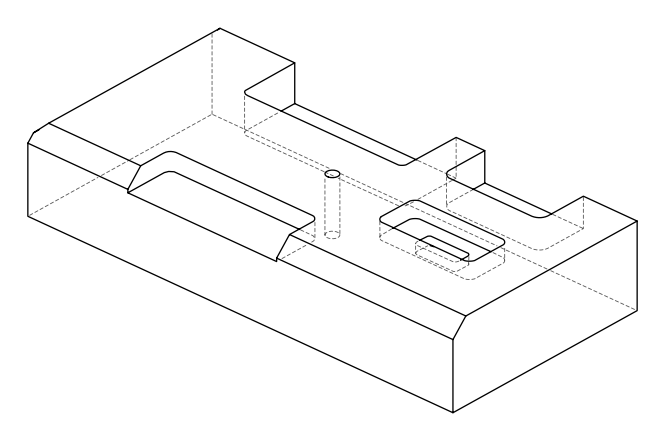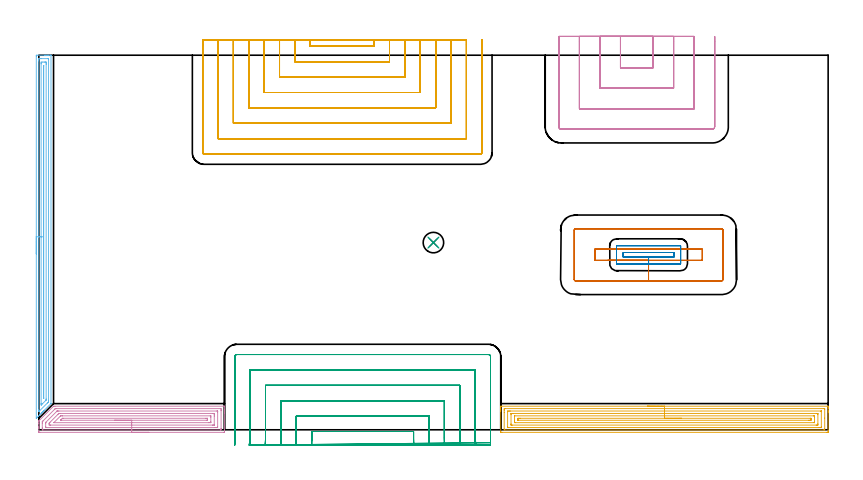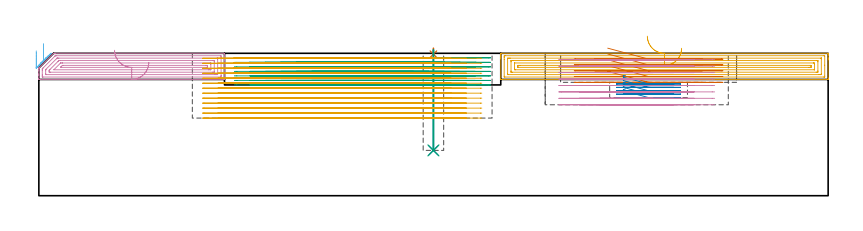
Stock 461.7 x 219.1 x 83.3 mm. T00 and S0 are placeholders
(PLAN: 11 operations, 8 tool changes, 144.9 min)
(1 SPOT_DRILL | STEP1POCKET | NXT0321_9005460120000 | 0.03 min | 1 mm3)
(2 DRILL_BLIND_HOLE_INTO_CENTER | STEP1POCKET | UGT0301_198 | 0.24 min | 2682 mm3)
(3 DRILL_TO_ENLARGE_BLIND_HOLE | STEP1POCKET | UGT0301_373 | 0.24 min | 3715 mm3)
(4 AREA_MILL | FG_CHAMFER_SURFACE | UGT0205_001 | 5.34 min | 13561 mm3)
(5 AREA_MILL_1 | FG_CHAMFER_SURFACE_1 | UGT0205_001 | 9.43 min | 23263 mm3)
(6 AREA_MILL_2 | FG_CHAMFER_SURFACE_2 | UGT0205_001 | 6.81 min | 7640 mm3)
(7 MILL_RECTANGULAR_POCKET | POCKET_RECTANGULAR_STRAIGHT | UGT0201_008 | Follow Part, ap 4, ae 75% | 4.36 min | 80247 mm3)
(8 MILL_RECTANGULAR_POCKET_1 | POCKET_RECTANGULAR_STRAIGHT_1 | UGT0201_007 | Follow Part, ap 2, ae 75% | 2.05 min | 7448 mm3)
(9 MILL_SLOT | SLOT_PARTIAL_RECTANGULAR | NXT0201_011 | Follow Part, ap 3, ae 75% | 29.12 min | 147381 mm3)
(10 MILL_SLOT_1 | SLOT_PARTIAL_RECTANGULAR_1 | UGT0201_008 | Follow Part, ap 4, ae 75% | 13.87 min | 164252 mm3)
(11 MILL_SLOT_2 | SLOT_PARTIAL_RECTANGULAR_2 | NXT0201_011 | Follow Part, ap 3, ae 75% | 73.41 min | 423196 mm3)
(TOOL NXT0321_9005460120000 | NC Spot Drill, 142deg, 12mm, Carbide, Uncoated | D12 PA142 FL30 Z2)
(TOOL UGT0301_198 | Twist Drill 7.9 mm | D7.9 PA118 FL73 Z2)
(TOOL UGT0301_373 | Twist Drill Flat Bottom 12 mm | D12 PA180 FL101 Z2)
(TOOL UGT0205_001 | Chamfer Mill 20 x 3 x 45 deg. | D20 FL50 Z2)
(TOOL UGT0201_008 | End Mill 16 mm | D16 FL32 Z4)
(TOOL UGT0201_007 | End Mill 8 mm | D8 FL19 Z4)
(TOOL NXT0201_011 | ENDMILL 12mm [2P460-1200-NA 1630] | D12 FL38 Z6)
(OP 1 SPOT_DRILL)
G17 G21 G94 G90
T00 M6
G54
G17 G0 G90 X230.8 Y109.5 S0 M3
G43 Z93.3 H0
G94 G81 G98 Z82.775 F250. R86.3
G80
M5
M2
(OP 2 DRILL_BLIND_HOLE_INTO_CENTER)
G17 G21 G94 G90
T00 M6
G54
G17 G0 G90 X230.8 Y109.5 S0 M3
G43 Z93.3 H0
G94 G81 G98 Z26.5 F250. R85.3
G80
M5
M2
(OP 3 DRILL_TO_ENLARGE_BLIND_HOLE)
G17 G21 G94 G90
T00 M6
G54
G17 G0 G90 X230.8 Y109.5 S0 M3
G43 Z93.3 H0
G94 G73 G98 Z26.5 F250. Q11.36 R85.3
G80
M5
M2
(OP 4 AREA_MILL)
G17 G21 G94 G90
T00 M6
G54
G17 G0 G90 X64.3 Y-1.5 S1061 M3
G43 Z93.3 H0
Z78.
G94 G1 X64.262 Z77.128 F250.
X64.148 Z76.263
X63.959 Z75.412
X63.697 Z74.58
X63.363 Z73.774
X62.96 Z73.
X62.492 Z72.264
X61.96 Z71.572
X61.371 Z70.929
X60.728 Z70.34
X60.036 Z69.808
X59.3 Z69.34
X58.526 Z68.937
X57.72 Z68.603
X56.888 Z68.341
X56.037 Z68.152
X55.172 Z68.038
X54.3 Z68.
X0.549
X0.01 Y-1.494 Z68.002
X0.006 Y-1.492 Z68.004
X0. Y-0.955 Z68.54
Y0.821 Z70.315
Y1.499 Z70.997
Y1.709 Z71.207
Y3.486 Z72.981
Y3.906 Z73.404
Y4.608 Z74.106
Y4.818 Z74.316
X0.001 Y5.054 Z74.552
X0.01 Y5.208 Z74.704
X0.149 Y5.35 Z74.848
X8.545 Y13.745 Z83.244
X8.596 Y13.793 Z83.293
X9.434 Y13.8 Z83.3
X108.495
X108.59 Y13.797 Z83.289
X108.592 Y13.778 Z83.27
X108.6 Y13.542 Z83.041
Y11.899 Z81.398
Y11.479 Z80.975
Y11.269 Z80.766
Y10.591 Z80.088
Y10.381 Z79.878
Y9.703 Z79.196
Y-0.616 Z68.88
X108.598 Y-0.955 Z68.541
X108.594 Y-1.492 Z68.004
X108.591 Y-1.495 Z68.002
X108.051 Y-1.5 Z68.
X54.3
Y-0.086 Z69.414
X2.344 Y-0.085 Z69.415
X2.326 Y-0.084 Z69.416
X2.01 Y-0.067 Z69.433
X2.003 Y0.256 Z69.756
X2.001 Y0.821 Z70.321
X2. Y1.147 Z70.647
Y3.812 Z73.312
X2.002 Y4.374 Z73.874
X2.004 Y4.695 Z74.195
X2.01 Y4.744 Z74.244
X2.033 Y4.772 Z74.272
X2.096 Y4.84 Z74.34
X2.326 Y5.076 Z74.576
X2.419 Y5.169 Z74.669
X9.434 Y12.183 Z81.683
X9.528 Y12.273 Z81.773
X9.629 Y12.367 Z81.867
X10.304 Y12.385 Z81.885
X10.322
X106.256
X106.274 Y12.384 Z81.884
X106.59 Y12.367 Z81.867
X106.597 Y12.044 Z81.544
X106.599 Y11.479 Z80.979
X106.6 Y11.153 Z80.653
X106.599 Y0.821 Z70.321
X106.598 Y0.497 Z69.997
X106.59 Y-0.067 Z69.433
X106.292 Y-0.085 Z69.415
X106.274
X54.3 Y-0.086 Z69.414
Y1.328 Z70.828
X4.484 Y1.329 Z70.829
X4.103 Y1.331 Z70.831
X4.049 Y1.332 Z70.832
X4.02 Y1.335 Z70.835
X4.01 Y1.344 Z70.844
X4.007 Y1.401 Z70.901
X4.002 Y1.606 Z71.106
X4. Y1.709 Z71.209
Y1.812 Z71.312
Y3.589 Z73.089
X4.001 Y3.981 Z73.481
X4.003 Y4.177 Z73.677
X4.007 Y4.275 Z73.775
X4.01 Y4.298 Z73.798
X4.028 Y4.321 Z73.821
X4.074 Y4.374 Z73.874
X4.088 Y4.389 Z73.889
X10.322 Y10.623 Z80.123
X10.611 Y10.907 Z80.407
X10.657 Y10.949 Z80.449
X10.676 Y10.965 Z80.465
X10.704 Y10.966 Z80.466
X10.832 Y10.97 Z80.47
X11.211 Y10.971 Z80.471
X11.718 Y10.972 Z80.472
X104.116 Y10.971 Z80.471
X104.497 Y10.969 Z80.469
X104.551 Y10.967 Z80.467
X104.58 Y10.965 Z80.465
X104.59 Y10.956 Z80.456
X104.593 Y10.9 Z80.4
X104.598 Y10.694 Z80.194
X104.6 Y10.591 Z80.091
Y10.488 Z79.988
X104.599 Y1.608 Z71.108
X104.593 Y1.503 Z71.003
X104.583 Y1.335 Z70.835
X104.497 Y1.334 Z70.834
X103.988 Y1.33 Z70.83
X103.609 Y1.329 Z70.829
X103.101 Y1.328 Z70.828
X54.3
Y2.743 Z72.243
X6.768
X6.622 Y2.744 Z72.244
X6.027 Y2.75 Z72.25
X6.004 Y3.361 Z72.861
X6.007 Y3.486 Z72.986
X6.022 Y3.861 Z73.361
X6.205 Y4.049 Z73.549
X6.523 Y4.374 Z73.874
X11.211 Y9.06 Z78.56
X11.537 Y9.376 Z78.876
X11.732 Y9.55 Z79.05
X12.099 Y9.555 Z79.055
X12.245 Y9.556 Z79.056
X101.832 Y9.557 Z79.057
X101.978 Y9.556 Z79.056
X102.573 Y9.55 Z79.05
X102.597 Y8.937 Z78.437
X102.599 Y8.814 Z78.314
X102.6 Y8.046 Z77.546
X102.599 Y2.91 Z72.41
X102.597 Y2.814 Z72.314
X102.593 Y2.766 Z72.266
X102.589 Y2.749 Z72.249
X102.57 Y2.748 Z72.248
X101.832 Y2.743 Z72.243
X101.686
X54.3
Y4.157 Z73.657
X8.762
X8.973 Y4.374 Z73.874
X12.525 Y7.926 Z77.426
X12.681 Y8.079 Z77.579
X12.728 Y8.122 Z77.622
X12.746 Y8.135 Z77.635
X12.776 Y8.138 Z77.638
X12.988 Y8.141 Z77.641
X13.659 Y8.143 Z77.643
X13.876
X100.272 Y8.142 Z77.642
X100.416 Y8.14 Z77.64
X100.531 Y8.136 Z77.636
X100.59 Y8.133 Z77.633
X100.592 Y8.107 Z77.607
X100.596 Y7.926 Z77.426
X100.6 Y7.382 Z76.882
Y4.717 Z74.217
X100.597 Y4.374 Z73.874
X100.593 Y4.238 Z73.738
X100.59 Y4.175 Z73.675
X100.488 Y4.164 Z73.664
X100.269 Y4.16 Z73.66
X100.055 Y4.158 Z73.658
X99.383 Y4.157 Z73.657
X99.166
X54.3
Y5.571 Z75.071
X13.32
X12.988 Y5.572 Z75.072
X12.674 Y5.575 Z75.075
X12.65 Y5.577 Z75.077
X12.655 Y5.595 Z75.095
X12.709 Y5.654 Z75.154
X12.988 Y5.94 Z75.44
X13.651 Y6.601 Z76.101
X13.745 Y6.69 Z76.19
X13.775 Y6.715 Z76.215
X13.806 Y6.722 Z76.222
X13.876 Y6.725 Z76.225
X14.186 Y6.728 Z76.228
X97.699 Y6.729 Z76.229
X98.278 Y6.728 Z76.228
X98.591 Y6.726 Z76.226
X98.594 Y6.723 Z76.223
X98.599 Y6.718 Z76.218
X98.6 Y6.15 Z75.65
Y5.828 Z75.328
X98.598 Y5.721 Z75.221
X98.594 Y5.635 Z75.135
X98.59 Y5.583 Z75.083
X98.566 Y5.578 Z75.078
X98.278 Y5.574 Z75.074
X97.968 Y5.572 Z75.072
X54.3 Y5.571 Z75.071
X53.428 Z75.109
X52.564 Z75.223
X51.712 Z75.412
X50.88 Z75.674
X50.074 Z76.008
X49.3 Z76.411
X48.564 Z76.88
X47.872 Z77.411
X47.229 Z78.
X46.64 Z78.643
X46.109 Z79.335
X45.64 Z80.071
X45.237 Z80.845
X44.903 Z81.651
X44.641 Z82.483
X44.452 Z83.335
X44.338 Z84.199
X44.3 Z85.071
G0 Z93.3
M5
M2
(OP 5 AREA_MILL_1)
G17 G21 G94 G90
T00 M6
G54
G17 G0 G90 X355.95 Y13.8 S1061 M3
G43 Z93.3 H0
G94 G1 X355.988 Z92.428 F250.
X356.102 Z91.563
X356.291 Z90.712
X356.553 Z89.88
X356.887 Z89.074
X357.29 Z88.3
X357.758 Z87.564
X358.29 Z86.872
X358.879 Z86.229
X359.522 Z85.639
X360.214 Z85.108
X360.95 Z84.64
X361.724 Z84.237
X362.53 Z83.903
X363.362 Z83.641
X364.214 Z83.452
X365.078 Z83.338
X365.95 Z83.3
X461.53
X461.69 Y13.797 Z83.288
X461.693 Y13.763 Z83.255
X461.7 Y13.384 Z82.884
Y13.044 Z82.544
Y12.367 Z81.862
Y11.14 Z80.637
Y10.591 Z80.085
Y9.977 Z79.473
Y-0.68 Z68.817
X461.698 Y-0.955 Z68.542
X461.692 Y-1.492 Z68.006
X461.626 Y-1.494 Z68.003
X461.083 Y-1.5 Z68.
X270.817
X270.468 Y-1.496 Z68.002
X270.21 Y-1.492 Z68.006
X270.2 Y-1.23 Z68.267
Y10.591 Z80.085
Y11.14 Z80.637
Y11.479 Z80.975
Y12.028 Z81.525
Y12.367 Z81.862
Y13.044 Z82.544
Y13.385 Z82.884
X270.207 Y13.763 Z83.255
X270.21 Y13.797 Z83.288
X270.37 Y13.8 Z83.3
X365.95
Y12.386 Z81.886
X459.297 Y12.385 Z81.885
X459.69 Y12.367 Z81.867
X459.699 Y11.967 Z81.467
X459.7 Y6.838 Z76.338
X459.699 Y0.421 Z69.921
X459.69 Y-0.067 Z69.433
X459.315 Y-0.085 Z69.415
X459.297 Y-0.086 Z69.414
X272.603 Y-0.085 Z69.415
X272.21 Y-0.067 Z69.433
X272.201 Y0.333 Z69.833
X272.2 Y10.104 Z79.604
Y11.479 Z80.979
X272.201 Y11.879 Z81.379
X272.21 Y12.367 Z81.867
X272.585 Y12.385 Z81.885
X272.603 Y12.386 Z81.886
X365.95
Y10.972 Z80.472
X457.51 Y10.971 Z80.471
X457.638 Y10.97 Z80.47
X457.682 Y10.967 Z80.467
X457.688 Y10.966 Z80.466
X457.692 Y10.95 Z80.45
X457.696 Y10.905 Z80.405
X457.699 Y10.779 Z80.279
X457.7 Y10.591 Z80.091
X457.699 Y1.709 Z71.209
X457.697 Y1.523 Z71.023
X457.69 Y1.339 Z70.839
X457.51 Y1.335 Z70.835
X456.998 Y1.33 Z70.83
X456.617 Y1.329 Z70.829
X456.107 Y1.328 Z70.828
X274.39 Y1.329 Z70.829
X274.262 Y1.33 Z70.83
X274.217 Y1.333 Z70.833
X274.212 Y1.334 Z70.834
X274.208 Y1.349 Z70.849
X274.203 Y1.395 Z70.895
X274.201 Y1.52 Z71.02
X274.2 Y1.709 Z71.209
X274.201 Y10.591 Z80.091
X274.203 Y10.777 Z80.277
X274.21 Y10.961 Z80.461
X274.39 Y10.964 Z80.464
X274.902 Y10.97 Z80.47
X275.283 Y10.971 Z80.471
X275.793 Y10.972 Z80.472
X365.95
Y9.557 Z79.057
X454.977
X455.612 Y9.552 Z79.052
X455.681 Y9.551 Z79.051
X455.69 Y9.463 Z78.963
X455.695 Y9.255 Z78.755
X455.7 Y8.838 Z78.338
Y3.486 Z72.986
X455.695 Y3.053 Z72.553
X455.69 Y2.838 Z72.338
X455.675 Y2.749 Z72.249
X455.573 Y2.747 Z72.247
X454.83 Y2.743 Z72.243
X454.684
X276.923
X276.288 Y2.748 Z72.248
X276.219 Y2.749 Z72.249
X276.21 Y2.837 Z72.337
X276.205 Y3.045 Z72.545
X276.2 Y3.462 Z72.962
Y8.814 Z78.314
X276.205 Y9.247 Z78.747
X276.21 Y9.462 Z78.962
X276.225 Y9.551 Z79.051
X276.327 Y9.553 Z79.053
X277.07 Y9.557 Z79.057
X277.216
X365.95
Y8.143 Z77.643
X453.044 Y8.142 Z77.642
X453.262 Y8.141 Z77.641
X453.688 Y8.136 Z77.636
X453.692 Y7.926 Z77.426
X453.699 Y7.275 Z76.775
Y4.374 Z73.874
X453.697 Y4.211 Z73.711
X453.694 Y4.171 Z73.671
X453.691 Y4.166 Z73.666
X453.677 Y4.163 Z73.663
X453.625 Y4.16 Z73.66
X453.48 Y4.158 Z73.658
X278.856
X278.638 Y4.159 Z73.659
X278.212 Y4.164 Z73.664
X278.208 Y4.374 Z73.874
X278.201 Y5.025 Z74.525
Y7.926 Z77.426
X278.203 Y8.089 Z77.589
X278.206 Y8.129 Z77.629
X278.209 Y8.134 Z77.634
X278.223 Y8.137 Z77.637
X278.275 Y8.14 Z77.64
X278.42 Y8.142 Z77.642
X365.95 Y8.143 Z77.643
Y6.729 Z76.229
X451.257 Y6.728 Z76.228
X451.57 Y6.727 Z76.227
X451.646 Y6.725 Z76.225
X451.679 Y6.722 Z76.222
X451.69 Y6.709 Z76.209
X451.696 Y6.602 Z76.102
X451.697 Y6.15 Z75.65
X451.693 Y5.717 Z75.217
X451.684 Y5.578 Z75.078
X451.548 Y5.576 Z75.076
X451.257 Y5.573 Z75.073
X450.946 Y5.571 Z75.071
X450.364
X280.643
X280.33 Y5.573 Z75.073
X280.254 Y5.575 Z75.075
X280.221 Y5.578 Z75.078
X280.21 Y5.591 Z75.091
X280.204 Y5.698 Z75.198
X280.203 Y6.15 Z75.65
X280.207 Y6.583 Z76.083
X280.216 Y6.722 Z76.222
X280.352 Y6.724 Z76.224
X280.643 Y6.727 Z76.227
X280.954 Y6.729 Z76.229
X281.536
X365.95
X366.822 Z76.267
X367.686 Z76.381
X368.538 Z76.57
X369.37 Z76.832
X370.176 Z77.166
X370.95 Z77.569
X371.686 Z78.037
X372.378 Z78.568
X373.021 Z79.158
X373.61 Z79.801
X374.142 Z80.493
X374.61 Z81.229
X375.013 Z82.003
X375.347 Z82.809
X375.609 Z83.641
X375.798 Z84.492
X375.912 Z85.357
X375.95 Z86.229
G0 Z93.3
M5
M2
(OP 6 AREA_MILL_2)
G17 G21 G94 G90
T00 M6
G54
G17 G0 G90 X-1.5 Y102.9 S1061 M3
G43 Z93.3 H0
Z84.7
G94 G1 Y102.938 Z83.828 F250.
Y103.052 Z82.963
Y103.241 Z82.112
Y103.503 Z81.28
Y103.837 Z80.474
Y104.24 Z79.7
Y104.708 Z78.964
Y105.24 Z78.272
Y105.829 Z77.629
Y106.472 Z77.04
Y107.164 Z76.508
Y107.9 Z76.04
Y108.674 Z75.637
Y109.48 Z75.303
Y110.312 Z75.041
Y111.163 Z74.852
Y112.028 Z74.738
Y112.9 Z74.7
X-1.499 Y218.512 Z74.701
X-1.497 Y218.877
X-1.492 Y219.09 Z74.705
X-1.138 Y219.1 Z75.059
X3.238 Z79.432
X3.832 Z80.029
X4.113 Z80.309
X4.707 Z80.904
X4.988 Z81.184
X5.549 Z81.748
X5.863 Z82.062
X6.738 Z82.937
X6.868 Z83.067
X6.986 Y219.098 Z83.178
X7.098 Y219.09 Z83.289
X7.1 Y218.957 Z83.3
Y15.31
X7.098 Y15.302 Z83.297
X7.095 Y15.295 Z83.294
X3.238 Y11.435 Z79.433
X3.1 Y11.299 Z79.298
X2.94 Y11.139 Z79.138
X2.8 Y10.998 Z78.996
X2.654 Y10.853 Z78.852
X2.511 Y10.709 Z78.708
X2.362 Y10.56 Z78.558
X2.209 Y10.408 Z78.407
X2.081 Y10.28 Z78.279
X1.925 Y10.122 Z78.12
X1.763 Y9.962 Z77.961
X1.651 Y9.85 Z77.849
X1.487 Y9.685 Z77.682
X1.317 Y9.517 Z77.516
X0.612 Y8.811 Z76.811
X0.427 Y8.625 Z76.623
X-0.179 Y8.021 Z76.021
X-0.911 Y7.288 Z75.288
X-1.358 Y6.843 Z74.842
X-1.493 Y6.719 Z74.706
X-1.5 Y6.843 Z74.7
Y112.9
X-0.086 Z76.114
Y215.838
X-0.085 Y216.548 Z76.115
X-0.083 Y216.729 Z76.117
X-0.079 Y217.075 Z76.121
X0.256 Y217.092 Z76.456
X0.612 Y217.097 Z76.812
X1.123 Y217.1 Z77.323
X1.487 Z77.687
X4.988 Z81.188
X5.499 Z81.699
X5.634 Y217.097 Z81.834
X5.657 Y217.095 Z81.857
X5.677 Y217.091 Z81.877
X5.679 Y217.062 Z81.879
X5.684 Y216.911 Z81.884
X5.685 Y216.729 Z81.885
Y17.092
X5.681 Y16.386 Z81.881
X5.679 Y16.341 Z81.879
X5.653 Y16.312 Z81.853
X5.549 Y16.201 Z81.749
X5.267 Y15.917 Z81.467
X4.988 Y15.637 Z81.188
X0.204 Y10.853 Z76.404
X0.02 Y10.672 Z76.22
X-0.035 Y10.621 Z76.165
X-0.076 Y10.585 Z76.124
X-0.08 Y10.667 Z76.12
X-0.083 Y10.853 Z76.117
X-0.085 Y11.255 Z76.115
X-0.086 Y11.564 Z76.114
Y112.9
X1.328 Z77.528
X1.329 Y214.055 Z77.529
Y214.216
X1.335 Y214.947 Z77.535
X1.344 Y215.093 Z77.544
X2.362 Y215.1 Z78.562
X3.238 Z79.438
X3.963 Y215.099 Z80.163
X4.113 Y215.095 Z80.313
X4.257 Y215.09 Z80.457
X4.265 Y214.947 Z80.465
X4.268 Y214.789 Z80.468
X4.271 Y214.055 Z80.471
X4.272 Y213.894 Z80.472
X4.271 Y17.983 Z80.471
X4.27 Y17.823 Z80.47
X4.266 Y17.66 Z80.466
X4.258 Y17.369 Z80.458
X4.113 Y17.214 Z80.313
X4.053 Y17.153 Z80.253
X3.993 Y17.092 Z80.193
X2.211 Y15.31 Z78.411
X1.844 Y14.946 Z78.044
X1.487 Y14.594 Z77.687
X1.398 Y14.509 Z77.598
X1.335 Y14.543 Z77.535
X1.333 Y14.575 Z77.533
X1.329 Y15.31 Z77.529
Y15.471
X1.328 Y112.9 Z77.528
X2.743 Z78.943
Y212.776
X2.745 Y212.835 Z78.945
X2.75 Y212.952 Z78.95
X2.76 Y213.09 Z78.96
X2.8 Y213.091 Z79.
X2.84 Y213.09 Z79.04
X2.85 Y212.951 Z79.05
X2.855 Y212.835 Z79.055
X2.857 Y212.777 Z79.057
Y18.758
X2.855 Y18.562 Z79.055
X2.853 Y18.466 Z79.053
X2.85 Y18.422 Z79.05
X2.834 Y18.394 Z79.034
X2.79 Y18.347 Z78.99
X2.761 Y18.32 Z78.961
X2.749 Y18.312 Z78.949
X2.747 Y18.334 Z78.947
X2.745 Y18.386 Z78.945
X2.743 Y18.487 Z78.943
Y112.9
Y113.772 Z78.981
Y114.636 Z79.095
Y115.488 Z79.283
Y116.32 Z79.546
Y117.126 Z79.88
Y117.9 Z80.282
Y118.636 Z80.751
Y119.328 Z81.282
Y119.971 Z81.872
Y120.56 Z82.515
Y121.091 Z83.207
Y121.56 Z83.943
Y121.963 Z84.716
Y122.297 Z85.522
Y122.559 Z86.354
Y122.748 Z87.206
Y122.862 Z88.071
Y122.9 Z88.943
G0 Z93.3
M5
M2
(OP 7 MILL_RECTANGULAR_POCKET)
G17 G21 G94 G90
T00 M6
G54
G17 G0 G90 X332.765 Y99.1 S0 M3
G43 Z93.3 H0
Z86.3
G94 G1 X356.65 Z79.9 F250.
X388.1 F500.
Y105.6
X325.2
Y99.1
X356.65
Y87.1
X399.4
G3 X400.1 Y87.8 R0.7
G1 Y116.9
G3 X399.4 Y117.6 R0.7
G1 X313.9
G3 X313.2 Y116.9 R0.7
G1 Y87.8
G3 X313.9 Y87.1 R0.7
G1 X356.65
X357.65
G0 X332.765 Y99.1 Z82.9
G1 X356.65 Z76.5 F250.
X388.1 F500.
Y105.6
X325.2
Y99.1
X356.65
Y87.1
X399.4
G3 X400.1 Y87.8 R0.7
G1 Y116.9
G3 X399.4 Y117.6 R0.7
G1 X313.9
G3 X313.2 Y116.9 R0.7
G1 Y87.8
G3 X313.9 Y87.1 R0.7
G1 X356.65
X357.65
G0 X332.765 Y99.1 Z79.5
G1 X356.65 Z73.1 F250.
X388.1 F500.
Y105.6
X325.2
Y99.1
X356.65
Y87.1
X399.4
G3 X400.1 Y87.8 R0.7
G1 Y116.9
G3 X399.4 Y117.6 R0.7
G1 X313.9
G3 X313.2 Y116.9 R0.7
G1 Y87.8
G3 X313.9 Y87.1 R0.7
G1 X356.65
X357.65
G0 X332.765 Y99.1 Z76.1
G1 X356.65 Z69.7 F250.
X388.1 F500.
Y105.6
X325.2
Y99.1
X356.65
Y87.1
X399.4
G3 X400.1 Y87.8 R0.7
G1 Y116.9
G3 X399.4 Y117.6 R0.7
G1 X313.9
G3 X313.2 Y116.9 R0.7
G1 Y87.8
G3 X313.9 Y87.1 R0.7
G1 X356.65
X357.65
G0 X332.765 Y99.1 Z72.7
G1 X356.65 Z66.3 F250.
X388.1 F500.
Y105.6
X325.2
Y99.1
X356.65
Y87.1
X399.4
G3 X400.1 Y87.8 R0.7
G1 Y116.9
G3 X399.4 Y117.6 R0.7
G1 X313.9
G3 X313.2 Y116.9 R0.7
G1 Y87.8
G3 X313.9 Y87.1 R0.7
G1 X356.65
X357.65
G0 Z93.3
M5
M2
(OP 8 MILL_RECTANGULAR_POCKET_1)
G17 G21 G94 G90
T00 M6
G54
G17 G0 G90 X343.082 Y103.7 S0 M3
G43 Z93.3 H0
Z70.362
G94 G1 X341.9 Z70.045 F250.
Y101. Z69.321
X356.65 Z65.369
X371.4 F500.
Y103.7
X341.9
Y101.
X356.65
Y97.
X375.2
G3 X375.4 Y97.2 R0.2
G1 Y107.5
G3 X375.2 Y107.7 R0.2
G1 X338.1
G3 X337.9 Y107.5 R0.2
G1 Y97.2
G3 X338.1 Y97. R0.2
G1 X356.65
X357.65
G0 X343.082 Y103.7 Z68.369
G1 X341.9 Z68.053 F250.
Y101. Z67.329
X356.65 Z63.377
X371.4 F500.
Y103.7
X341.9
Y101.
X356.65
Y97.
X375.2
G3 X375.4 Y97.2 R0.2
G1 Y107.5
G3 X375.2 Y107.7 R0.2
G1 X338.1
G3 X337.9 Y107.5 R0.2
G1 Y97.2
G3 X338.1 Y97. R0.2
G1 X356.65
X357.65
G0 X343.082 Y103.7 Z66.377
G1 X341.9 Z66.06 F250.
Y101. Z65.337
X356.65 Z61.385
X371.4 F500.
Y103.7
X341.9
Y101.
X356.65
Y97.
X375.2
G3 X375.4 Y97.2 R0.2
G1 Y107.5
G3 X375.2 Y107.7 R0.2
G1 X338.1
G3 X337.9 Y107.5 R0.2
G1 Y97.2
G3 X338.1 Y97. R0.2
G1 X356.65
X357.65
G0 X343.082 Y103.7 Z64.385
G1 X341.9 Z64.068 F250.
Y101. Z63.345
X356.65 Z59.392
X371.4 F500.
Y103.7
X341.9
Y101.
X356.65
Y97.
X375.2
G3 X375.4 Y97.2 R0.2
G1 Y107.5
G3 X375.2 Y107.7 R0.2
G1 X338.1
G3 X337.9 Y107.5 R0.2
G1 Y97.2
G3 X338.1 Y97. R0.2
G1 X356.65
X357.65
G0 X343.082 Y103.7 Z62.392
G1 X341.9 Z62.076 F250.
Y101. Z61.352
X356.65 Z57.4
X371.4 F500.
Y103.7
X341.9
Y101.
X356.65
Y97.
X375.2
G3 X375.4 Y97.2 R0.2
G1 Y107.5
G3 X375.2 Y107.7 R0.2
G1 X338.1
G3 X337.9 Y107.5 R0.2
G1 Y97.2
G3 X338.1 Y97. R0.2
G1 X356.65
X357.65
G0 Z93.3
M5
M2
(OP 9 MILL_SLOT)
G17 G21 G94 G90
T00 M6
G54
G17 G0 G90 X219.328 Y-8.998 S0 M3
G43 Z93.3 H1
Z80.657
G94 G1 X219.226 Y-6. F250.
G2 X219.2 Y-4.472 R45. F500.
G1 Y-1.
X159.6
Y-4.472
G2 X159.574 Y-6. R45.
G1 X159.472 Y-8.998 F250.
X228.36 Y-8.997
X228.232 Y-6.
G2 X228.2 Y-4.472 R36. F500.
G1 Y8.
X150.6
Y-4.472
G2 X150.568 Y-6. R36.
G1 X150.44 Y-8.997 F250.
X237.413 Y-8.995
X237.243 Y-6.
G2 X237.2 Y-4.472 R27. F500.
G1 Y17.
X141.6
Y-4.472
G2 X141.557 Y-6. R27.
G1 X141.387 Y-8.995 F250.
X246.52 Y-8.989
X246.265 Y-6.
G2 X246.2 Y-4.472 R18. F500.
G1 Y26.
X132.6
Y-4.472
G2 X132.535 Y-6. R18.
G1 X132.28 Y-8.989 F250.
X255.84 Y-8.956
X255.331 Y-6.
G2 X255.2 Y-4.472 R9. F500.
G1 Y35.
X123.6
Y-4.472
G2 X123.469 Y-6. R9.
G1 X122.96 Y-8.956 F250.
X264.2 Y-7.472
Y-4.472
Y42.8 F500.
G3 X263. Y44. R1.2
G1 X115.8
G3 X114.6 Y42.8 R1.2
G1 Y-4.472
Y-7.472 F250.
G0 X219.328 Y-8.998 Z78.014
G1 X219.226 Y-6.
G2 X219.2 Y-4.472 R45. F500.
G1 Y-1.
X159.6
Y-4.472
G2 X159.574 Y-6. R45.
G1 X159.472 Y-8.998 F250.
X228.36 Y-8.997
X228.232 Y-6.
G2 X228.2 Y-4.472 R36. F500.
G1 Y8.
X150.6
Y-4.472
G2 X150.568 Y-6. R36.
G1 X150.44 Y-8.997 F250.
X237.413 Y-8.995
X237.243 Y-6.
G2 X237.2 Y-4.472 R27. F500.
G1 Y17.
X141.6
Y-4.472
G2 X141.557 Y-6. R27.
G1 X141.387 Y-8.995 F250.
X246.52 Y-8.989
X246.265 Y-6.
G2 X246.2 Y-4.472 R18. F500.
G1 Y26.
X132.6
Y-4.472
G2 X132.535 Y-6. R18.
G1 X132.28 Y-8.989 F250.
X255.84 Y-8.956
X255.331 Y-6.
G2 X255.2 Y-4.472 R9. F500.
G1 Y35.
X123.6
Y-4.472
G2 X123.469 Y-6. R9.
G1 X122.96 Y-8.956 F250.
X264.2 Y-7.472
Y-4.472
Y42.8 F500.
G3 X263. Y44. R1.2
G1 X115.8
G3 X114.6 Y42.8 R1.2
G1 Y-4.472
Y-7.472 F250.
G0 X219.25 Y-9. Z75.371
G1 X219.205 Y-6.
G2 X219.2 Y-5.325 R45. F500.
G1 Y-1.
X159.6
Y-5.323
G2 X159.595 Y-6. R45.
G1 X159.55 Y-9. F250.
X228.263 Y-8.999
X228.206 Y-6.
G2 X228.2 Y-5.325 R36. F500.
G1 Y8.
X150.6
Y-5.323
G2 X150.594 Y-6. R36.
G1 X150.537 Y-8.999 F250.
X237.283
X237.208 Y-6.
G2 X237.2 Y-5.325 R27. F500.
G1 Y17.
X141.6
Y-5.323
G2 X141.592 Y-6. R27.
G1 X141.516 Y-8.999 F250.
X246.325 Y-8.998
X246.213 Y-6.
G2 X246.2 Y-5.325 R18. F500.
G1 Y26.
X132.6
Y-5.323
G2 X132.587 Y-6. R18.
G1 X132.474 Y-8.998 F250.
X255.45 Y-8.992
X255.225 Y-6.
G2 X255.2 Y-5.325 R9. F500.
G1 Y35.
X123.6
Y-5.323
G2 X123.574 Y-6. R9.
G1 X123.349 Y-8.991 F250.
X264.2 Y-8.325
Y-5.325
Y42.8 F500.
G3 X263. Y44. R1.2
G1 X115.8
G3 X114.6 Y42.8 R1.2
G1 Y-5.323
Y-8.323 F250.
G0 X219.2 Y-9. Z72.729
G1 Y-6.
Y-1. F500.
X159.6
Y-6.
Y-9. F250.
X228.2
Y-6.
Y8. F500.
X150.6
Y-6.
Y-9. F250.
X237.2
Y-6.
Y17. F500.
X141.6
Y-6.
Y-9. F250.
X246.2
Y-6.
Y26. F500.
X132.6
Y-6.
Y-9. F250.
X255.2
Y-6.
Y35. F500.
X123.6
Y-6.
Y-9. F250.
X264.2
Y-6.
Y42.8 F500.
G3 X263. Y44. R1.2
G1 X115.8
G3 X114.6 Y42.8 R1.2
G1 Y-5.999
Y-8.999 F250.
G0 X219.2 Y-9. Z70.086
G1 Y-6.
Y-1. F500.
X159.6
Y-6.
Y-9. F250.
X228.2
Y-6.
Y8. F500.
X150.6
Y-6.
Y-9. F250.
X237.2
Y-6.
Y17. F500.
X141.6
Y-6.
Y-9. F250.
X246.2
Y-6.
Y26. F500.
X132.6
Y-6.
Y-9. F250.
X255.2
Y-6.
Y35. F500.
X123.6
Y-6.
Y-9. F250.
X264.2
Y-6.
Y42.8 F500.
G3 X263. Y44. R1.2
G1 X115.8
G3 X114.6 Y42.8 R1.2
G1 Y-6.
Y-9. F250.
G0 X219.2 Z67.443
G1 Y-6.
Y-1. F500.
X159.6
Y-6.
Y-9. F250.
X228.2
Y-6.
Y8. F500.
X150.6
Y-6.
Y-9. F250.
X237.2
Y-6.
Y17. F500.
X141.6
Y-6.
Y-9. F250.
X246.2
Y-6.
Y26. F500.
X132.6
Y-6.
Y-9. F250.
X255.2
Y-6.
Y35. F500.
X123.6
Y-6.
Y-9. F250.
X264.2
Y-6.
Y42.8 F500.
G3 X263. Y44. R1.2
G1 X115.8
G3 X114.6 Y42.8 R1.2
G1 Y-6.
Y-9. F250.
G0 X219.2 Z64.8
G1 Y-6.
Y-1. F500.
X159.6
Y-6.
Y-9. F250.
X228.2
Y-6.
Y8. F500.
X150.6
Y-6.
Y-9. F250.
X237.2
Y-6.
Y17. F500.
X141.6
Y-6.
Y-9. F250.
X246.2
Y-6.
Y26. F500.
X132.6
Y-6.
Y-9. F250.
X255.2
Y-6.
Y35. F500.
X123.6
Y-6.
Y-9. F250.
X264.2
Y-6.
Y42.8 F500.
G3 X263. Y44. R1.2
G1 X115.8
G3 X114.6 Y42.8 R1.2
G1 Y-6.
Y-9. F250.
G0 Z93.3
M5
M2
(OP 10 MILL_SLOT_1)
G17 G21 G94 G90
T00 M6
G54
G17 G0 G90 X340.2 Y230.1 S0 M3
G43 Z93.3 H0
Z79.537
G94 G1 Y227.1 F250.
Y211.8 F500.
X359.3
Y227.1
Y230.1 F250.
X328.2
Y227.1
Y199.8 F500.
X371.3
Y227.1
Y230.1 F250.
X316.2
Y227.1
Y187.8 F500.
X383.3
Y227.1
Y230.1 F250.
X304.2
Y227.1
Y177.2 F500.
G3 X305.6 Y175.8 R1.4
G1 X393.9
G3 X395.3 Y177.2 R1.4
G1 Y227.1
Y230.1 F250.
G0 X340.2 Z75.775
G1 Y227.1
Y211.8 F500.
X359.3
Y227.1
Y230.1 F250.
X328.2
Y227.1
Y199.8 F500.
X371.3
Y227.1
Y230.1 F250.
X316.2
Y227.1
Y187.8 F500.
X383.3
Y227.1
Y230.1 F250.
X304.2
Y227.1
Y177.2 F500.
G3 X305.6 Y175.8 R1.4
G1 X393.9
G3 X395.3 Y177.2 R1.4
G1 Y227.1
Y230.1 F250.
G0 X340.2 Z72.012
G1 Y227.1
Y211.8 F500.
X359.3
Y227.1
Y230.1 F250.
X328.2
Y227.1
Y199.8 F500.
X371.3
Y227.1
Y230.1 F250.
X316.2
Y227.1
Y187.8 F500.
X383.3
Y227.1
Y230.1 F250.
X304.2
Y227.1
Y177.2 F500.
G3 X305.6 Y175.8 R1.4
G1 X393.9
G3 X395.3 Y177.2 R1.4
G1 Y227.1
Y230.1 F250.
G0 X340.2 Z68.25
G1 Y227.1
Y211.8 F500.
X359.3
Y227.1
Y230.1 F250.
X328.2
Y227.1
Y199.8 F500.
X371.3
Y227.1
Y230.1 F250.
X316.2
Y227.1
Y187.8 F500.
X383.3
Y227.1
Y230.1 F250.
X304.2
Y227.1
Y177.2 F500.
G3 X305.6 Y175.8 R1.4
G1 X393.9
G3 X395.3 Y177.2 R1.4
G1 Y227.1
Y230.1 F250.
G0 X340.2 Z64.487
G1 Y227.1
Y211.8 F500.
X359.3
Y227.1
Y230.1 F250.
X328.2
Y227.1
Y199.8 F500.
X371.3
Y227.1
Y230.1 F250.
X316.2
Y227.1
Y187.8 F500.
X383.3
Y227.1
Y230.1 F250.
X304.2
Y227.1
Y177.2 F500.
G3 X305.6 Y175.8 R1.4
G1 X393.9
G3 X395.3 Y177.2 R1.4
G1 Y227.1
Y230.1 F250.
G0 X340.2 Z60.725
G1 Y227.1
Y211.8 F500.
X359.3
Y227.1
Y230.1 F250.
X328.2
Y227.1
Y199.8 F500.
X371.3
Y227.1
Y230.1 F250.
X316.2
Y227.1
Y187.8 F500.
X383.3
Y227.1
Y230.1 F250.
X304.2
Y227.1
Y177.2 F500.
G3 X305.6 Y175.8 R1.4
G1 X393.9
G3 X395.3 Y177.2 R1.4
G1 Y227.1
Y230.1 F250.
G0 X340.2 Z56.962
G1 Y227.1
Y211.8 F500.
X359.3
Y227.1
Y230.1 F250.
X328.2
Y227.1
Y199.8 F500.
X371.3
Y227.1
Y230.1 F250.
X316.2
Y227.1
Y187.8 F500.
X383.3
Y227.1
Y230.1 F250.
X304.2
Y227.1
Y177.2 F500.
G3 X305.6 Y175.8 R1.4
G1 X393.9
G3 X395.3 Y177.2 R1.4
G1 Y227.1
Y230.1 F250.
G0 X340.2 Z53.2
G1 Y227.1
Y211.8 F500.
X359.3
Y227.1
Y230.1 F250.
X328.2
Y227.1
Y199.8 F500.
X371.3
Y227.1
Y230.1 F250.
X316.2
Y227.1
Y187.8 F500.
X383.3
Y227.1
Y230.1 F250.
X304.2
Y227.1
Y177.2 F500.
G3 X305.6 Y175.8 R1.4
G1 X393.9
G3 X395.3 Y177.2 R1.4
G1 Y227.1
Y230.1 F250.
G0 Z93.3
M5
M2
(OP 11 MILL_SLOT_2)
G17 G21 G94 G90
T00 M6
G54
G17 G0 G90 X158.8 Y228.1 S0 M3
G43 Z93.3 H1
Z80.385
G94 G1 Y225.1 F250.
Y224.3 F500.
X196.1
Y225.1
Y228.1 F250.
X149.8
Y225.1
Y215.3 F500.
X205.1
Y225.1
Y228.1 F250.
X140.8
Y225.1
Y206.3 F500.
X214.1
Y225.1
Y228.1 F250.
X131.8
Y225.1
Y197.3 F500.
X223.1
Y225.1
Y228.1 F250.
X122.8
Y225.1
Y188.3 F500.
X232.1
Y225.1
Y228.1 F250.
X113.8
Y225.1
Y179.3 F500.
X241.1
Y225.1
Y228.1 F250.
X104.8
Y225.1
Y170.3 F500.
X250.1
Y225.1
Y228.1 F250.
X95.8
Y225.1
Y162.1 F500.
G3 X96.6 Y161.3 R0.8
G1 X258.3
G3 X259.1 Y162.1 R0.8
G1 Y225.1
Y228.1 F250.
G0 X158.8 Z77.469
G1 Y225.1
Y224.3 F500.
X196.1
Y225.1
Y228.1 F250.
X149.8
Y225.1
Y215.3 F500.
X205.1
Y225.1
Y228.1 F250.
X140.8
Y225.1
Y206.3 F500.
X214.1
Y225.1
Y228.1 F250.
X131.8
Y225.1
Y197.3 F500.
X223.1
Y225.1
Y228.1 F250.
X122.8
Y225.1
Y188.3 F500.
X232.1
Y225.1
Y228.1 F250.
X113.8
Y225.1
Y179.3 F500.
X241.1
Y225.1
Y228.1 F250.
X104.8
Y225.1
Y170.3 F500.
X250.1
Y225.1
Y228.1 F250.
X95.8
Y225.1
Y162.1 F500.
G3 X96.6 Y161.3 R0.8
G1 X258.3
G3 X259.1 Y162.1 R0.8
G1 Y225.1
Y228.1 F250.
G0 X158.8 Z74.554
G1 Y225.1
Y224.3 F500.
X196.1
Y225.1
Y228.1 F250.
X149.8
Y225.1
Y215.3 F500.
X205.1
Y225.1
Y228.1 F250.
X140.8
Y225.1
Y206.3 F500.
X214.1
Y225.1
Y228.1 F250.
X131.8
Y225.1
Y197.3 F500.
X223.1
Y225.1
Y228.1 F250.
X122.8
Y225.1
Y188.3 F500.
X232.1
Y225.1
Y228.1 F250.
X113.8
Y225.1
Y179.3 F500.
X241.1
Y225.1
Y228.1 F250.
X104.8
Y225.1
Y170.3 F500.
X250.1
Y225.1
Y228.1 F250.
X95.8
Y225.1
Y162.1 F500.
G3 X96.6 Y161.3 R0.8
G1 X258.3
G3 X259.1 Y162.1 R0.8
G1 Y225.1
Y228.1 F250.
G0 X158.8 Z71.638
G1 Y225.1
Y224.3 F500.
X196.1
Y225.1
Y228.1 F250.
X149.8
Y225.1
Y215.3 F500.
X205.1
Y225.1
Y228.1 F250.
X140.8
Y225.1
Y206.3 F500.
X214.1
Y225.1
Y228.1 F250.
X131.8
Y225.1
Y197.3 F500.
X223.1
Y225.1
Y228.1 F250.
X122.8
Y225.1
Y188.3 F500.
X232.1
Y225.1
Y228.1 F250.
X113.8
Y225.1
Y179.3 F500.
X241.1
Y225.1
Y228.1 F250.
X104.8
Y225.1
Y170.3 F500.
X250.1
Y225.1
Y228.1 F250.
X95.8
Y225.1
Y162.1 F500.
G3 X96.6 Y161.3 R0.8
G1 X258.3
G3 X259.1 Y162.1 R0.8
G1 Y225.1
Y228.1 F250.
G0 X158.8 Z68.723
G1 Y225.1
Y224.3 F500.
X196.1
Y225.1
Y228.1 F250.
X149.8
Y225.1
Y215.3 F500.
X205.1
Y225.1
Y228.1 F250.
X140.8
Y225.1
Y206.3 F500.
X214.1
Y225.1
Y228.1 F250.
X131.8
Y225.1
Y197.3 F500.
X223.1
Y225.1
Y228.1 F250.
X122.8
Y225.1
Y188.3 F500.
X232.1
Y225.1
Y228.1 F250.
X113.8
Y225.1
Y179.3 F500.
X241.1
Y225.1
Y228.1 F250.
X104.8
Y225.1
Y170.3 F500.
X250.1
Y225.1
Y228.1 F250.
X95.8
Y225.1
Y162.1 F500.
G3 X96.6 Y161.3 R0.8
G1 X258.3
G3 X259.1 Y162.1 R0.8
G1 Y225.1
Y228.1 F250.
G0 X158.8 Z65.808
G1 Y225.1
Y224.3 F500.
X196.1
Y225.1
Y228.1 F250.
X149.8
Y225.1
Y215.3 F500.
X205.1
Y225.1
Y228.1 F250.
X140.8
Y225.1
Y206.3 F500.
X214.1
Y225.1
Y228.1 F250.
X131.8
Y225.1
Y197.3 F500.
X223.1
Y225.1
Y228.1 F250.
X122.8
Y225.1
Y188.3 F500.
X232.1
Y225.1
Y228.1 F250.
X113.8
Y225.1
Y179.3 F500.
X241.1
Y225.1
Y228.1 F250.
X104.8
Y225.1
Y170.3 F500.
X250.1
Y225.1
Y228.1 F250.
X95.8
Y225.1
Y162.1 F500.
G3 X96.6 Y161.3 R0.8
G1 X258.3
G3 X259.1 Y162.1 R0.8
G1 Y225.1
Y228.1 F250.
G0 X158.8 Z62.892
G1 Y225.1
Y224.3 F500.
X196.1
Y225.1
Y228.1 F250.
X149.8
Y225.1
Y215.3 F500.
X205.1
Y225.1
Y228.1 F250.
X140.8
Y225.1
Y206.3 F500.
X214.1
Y225.1
Y228.1 F250.
X131.8
Y225.1
Y197.3 F500.
X223.1
Y225.1
Y228.1 F250.
X122.8
Y225.1
Y188.3 F500.
X232.1
Y225.1
Y228.1 F250.
X113.8
Y225.1
Y179.3 F500.
X241.1
Y225.1
Y228.1 F250.
X104.8
Y225.1
Y170.3 F500.
X250.1
Y225.1
Y228.1 F250.
X95.8
Y225.1
Y162.1 F500.
G3 X96.6 Y161.3 R0.8
G1 X258.3
G3 X259.1 Y162.1 R0.8
G1 Y225.1
Y228.1 F250.
G0 X158.8 Z59.977
G1 Y225.1
Y224.3 F500.
X196.1
Y225.1
Y228.1 F250.
X149.8
Y225.1
Y215.3 F500.
X205.1
Y225.1
Y228.1 F250.
X140.8
Y225.1
Y206.3 F500.
X214.1
Y225.1
Y228.1 F250.
X131.8
Y225.1
Y197.3 F500.
X223.1
Y225.1
Y228.1 F250.
X122.8
Y225.1
Y188.3 F500.
X232.1
Y225.1
Y228.1 F250.
X113.8
Y225.1
Y179.3 F500.
X241.1
Y225.1
Y228.1 F250.
X104.8
Y225.1
Y170.3 F500.
X250.1
Y225.1
Y228.1 F250.
X95.8
Y225.1
Y162.1 F500.
G3 X96.6 Y161.3 R0.8
G1 X258.3
G3 X259.1 Y162.1 R0.8
G1 Y225.1
Y228.1 F250.
G0 X158.8 Z57.062
G1 Y225.1
Y224.3 F500.
X196.1
Y225.1
Y228.1 F250.
X149.8
Y225.1
Y215.3 F500.
X205.1
Y225.1
Y228.1 F250.
X140.8
Y225.1
Y206.3 F500.
X214.1
Y225.1
Y228.1 F250.
X131.8
Y225.1
Y197.3 F500.
X223.1
Y225.1
Y228.1 F250.
X122.8
Y225.1
Y188.3 F500.
X232.1
Y225.1
Y228.1 F250.
X113.8
Y225.1
Y179.3 F500.
X241.1
Y225.1
Y228.1 F250.
X104.8
Y225.1
Y170.3 F500.
X250.1
Y225.1
Y228.1 F250.
X95.8
Y225.1
Y162.1 F500.
G3 X96.6 Y161.3 R0.8
G1 X258.3
G3 X259.1 Y162.1 R0.8
G1 Y225.1
Y228.1 F250.
G0 X158.8 Z54.146
G1 Y225.1
Y224.3 F500.
X196.1
Y225.1
Y228.1 F250.
X149.8
Y225.1
Y215.3 F500.
X205.1
Y225.1
Y228.1 F250.
X140.8
Y225.1
Y206.3 F500.
X214.1
Y225.1
Y228.1 F250.
X131.8
Y225.1
Y197.3 F500.
X223.1
Y225.1
Y228.1 F250.
X122.8
Y225.1
Y188.3 F500.
X232.1
Y225.1
Y228.1 F250.
X113.8
Y225.1
Y179.3 F500.
X241.1
Y225.1
Y228.1 F250.
X104.8
Y225.1
Y170.3 F500.
X250.1
Y225.1
Y228.1 F250.
X95.8
Y225.1
Y162.1 F500.
G3 X96.6 Y161.3 R0.8
G1 X258.3
G3 X259.1 Y162.1 R0.8
G1 Y225.1
Y228.1 F250.
G0 X158.8 Z51.231
G1 Y225.1
Y224.3 F500.
X196.1
Y225.1
Y228.1 F250.
X149.8
Y225.1
Y215.3 F500.
X205.1
Y225.1
Y228.1 F250.
X140.8
Y225.1
Y206.3 F500.
X214.1
Y225.1
Y228.1 F250.
X131.8
Y225.1
Y197.3 F500.
X223.1
Y225.1
Y228.1 F250.
X122.8
Y225.1
Y188.3 F500.
X232.1
Y225.1
Y228.1 F250.
X113.8
Y225.1
Y179.3 F500.
X241.1
Y225.1
Y228.1 F250.
X104.8
Y225.1
Y170.3 F500.
X250.1
Y225.1
Y228.1 F250.
X95.8
Y225.1
Y162.1 F500.
G3 X96.6 Y161.3 R0.8
G1 X258.3
G3 X259.1 Y162.1 R0.8
G1 Y225.1
Y228.1 F250.
G0 X158.8 Z48.315
G1 Y225.1
Y224.3 F500.
X196.1
Y225.1
Y228.1 F250.
X149.8
Y225.1
Y215.3 F500.
X205.1
Y225.1
Y228.1 F250.
X140.8
Y225.1
Y206.3 F500.
X214.1
Y225.1
Y228.1 F250.
X131.8
Y225.1
Y197.3 F500.
X223.1
Y225.1
Y228.1 F250.
X122.8
Y225.1
Y188.3 F500.
X232.1
Y225.1
Y228.1 F250.
X113.8
Y225.1
Y179.3 F500.
X241.1
Y225.1
Y228.1 F250.
X104.8
Y225.1
Y170.3 F500.
X250.1
Y225.1
Y228.1 F250.
X95.8
Y225.1
Y162.1 F500.
G3 X96.6 Y161.3 R0.8
G1 X258.3
G3 X259.1 Y162.1 R0.8
G1 Y225.1
Y228.1 F250.
G0 X158.8 Z45.4
G1 Y225.1
Y224.3 F500.
X196.1
Y225.1
Y228.1 F250.
X149.8
Y225.1
Y215.3 F500.
X205.1
Y225.1
Y228.1 F250.
X140.8
Y225.1
Y206.3 F500.
X214.1
Y225.1
Y228.1 F250.
X131.8
Y225.1
Y197.3 F500.
X223.1
Y225.1
Y228.1 F250.
X122.8
Y225.1
Y188.3 F500.
X232.1
Y225.1
Y228.1 F250.
X113.8
Y225.1
Y179.3 F500.
X241.1
Y225.1
Y228.1 F250.
X104.8
Y225.1
Y170.3 F500.
X250.1
Y225.1
Y228.1 F250.
X95.8
Y225.1
Y162.1 F500.
G3 X96.6 Y161.3 R0.8
G1 X258.3
G3 X259.1 Y162.1 R0.8
G1 Y225.1
Y228.1 F250.
G0 Z93.3
M5
M2
